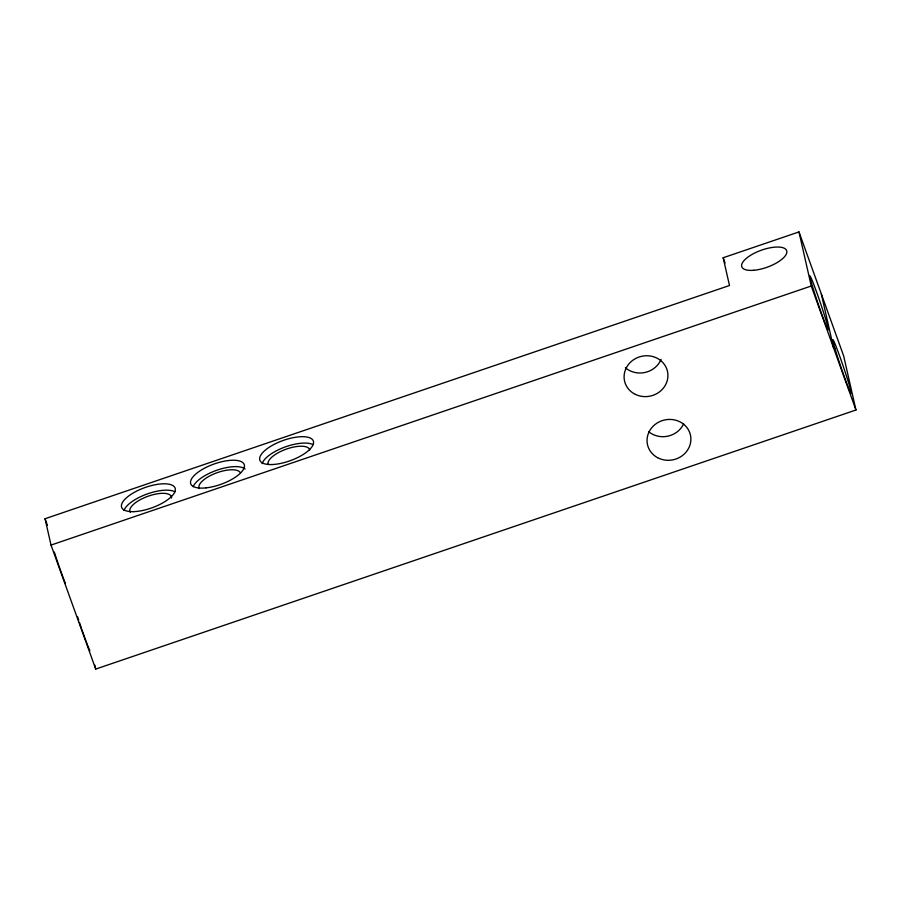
<?xml version="1.0" encoding="UTF-8"?>
<svg xmlns="http://www.w3.org/2000/svg" width="901" height="901" viewBox="0 0 901 901"><rect width="100%" height="100%" fill="white"/><g stroke="black" fill="none" stroke-linecap="round" stroke-linejoin="round"><path stroke-width="1.35" d="M723.176 257.754L798.973 231.929L843.663 355.929L855.95 410.011L95.72 669.071L51.03 545.071L45.05 518.739L729.483 285.504L723.176 257.754L725.08 263.024M51.03 545.071L811.26 286.011L798.973 231.929M811.26 286.011L855.95 410.011M45.05 518.739L47.426 525.339M821.318 293.929L833.605 348.011M94.83 665.129L95.72 669.071M65.446 583.566A28.427 1.216 71.2 0 1 59.308 566.966M58.914 565.817A28.427 1.216 71.2 0 1 56.515 558.789M56.132 557.64A28.427 1.216 71.2 0 1 54.285 551.998M89.863 650.702A28.427 1.216 71.2 0 1 86.485 642.323M86.057 641.197A28.427 1.216 71.2 0 1 81.856 629.495M81.462 628.335A28.427 1.216 71.2 0 1 79.468 622.467M78.702 620.158A28.427 1.216 71.2 0 1 77.587 616.757M130.341 512.286A22.007 8.3 -19.8 0 1 148.564 496.057A22.007 8.3 -19.8 0 1 171.562 498.028M124.023 510.439A28.427 10.722 -19.8 0 1 146.683 494.153A28.427 10.722 -19.8 0 1 174.929 491.8M199.369 488.624A22.007 8.3 -19.8 0 1 215.328 473.374A22.007 8.3 -19.8 0 1 240.195 472.496M268.081 464.105A22.007 8.3 -19.8 0 1 287.047 448.867A22.007 8.3 -19.8 0 1 309.707 449.914M193.197 486.686A28.427 10.722 -19.8 0 1 217.4 470.04A28.427 10.722 -19.8 0 1 245.128 468.993M262.146 463.621A28.427 10.722 -19.8 0 1 284.299 447.279A28.427 10.722 -19.8 0 1 312.872 444.553M683.645 423.898A22.007 20.363 -12.8 0 1 648.743 431.748M661.052 359.42A22.007 20.363 -12.8 0 1 625.418 367.754M657.539 457.663A22.007 20.363 -12.8 0 0 690.887 439.677A22.007 20.363 -12.8 0 0 658.462 422.254A22.007 20.363 -12.8 0 0 657.539 457.663M635.385 394.39A22.007 20.363 -12.8 0 0 667.934 375.143A22.007 20.363 -12.8 0 0 634.709 359.026A22.007 20.363 -12.8 0 0 635.385 394.39M834.957 348.496A28.427 1.216 71.2 0 0 850.747 392.96A28.427 1.216 71.2 0 0 840.565 358.598A28.427 1.216 71.2 0 0 834.957 348.496M813.547 289.874A28.427 1.216 71.2 0 0 828.301 329.912A28.427 1.216 71.2 0 0 815.563 289.232A28.427 1.216 71.2 0 0 813.547 289.874M133.28 511.655A28.427 10.722 -19.8 0 0 175.29 490.335A28.427 10.722 -19.8 0 0 136.547 491.158A28.427 10.722 -19.8 0 0 133.28 511.655M206.115 487.858A28.427 10.722 -19.8 0 0 244.362 465.006A28.427 10.722 -19.8 0 0 201.97 469.635A28.427 10.722 -19.8 0 0 206.115 487.858M272.012 464.544A28.427 10.722 -19.8 0 0 313.548 442.965A28.427 10.722 -19.8 0 0 274.208 444.351A28.427 10.722 -19.8 0 0 272.012 464.544M753.563 270.3A23.843 8.987 -19.8 0 0 786.855 251.537A23.843 8.987 -19.8 0 0 752.279 254.307A23.843 8.987 -19.8 0 0 753.563 270.3"/></g></svg>
